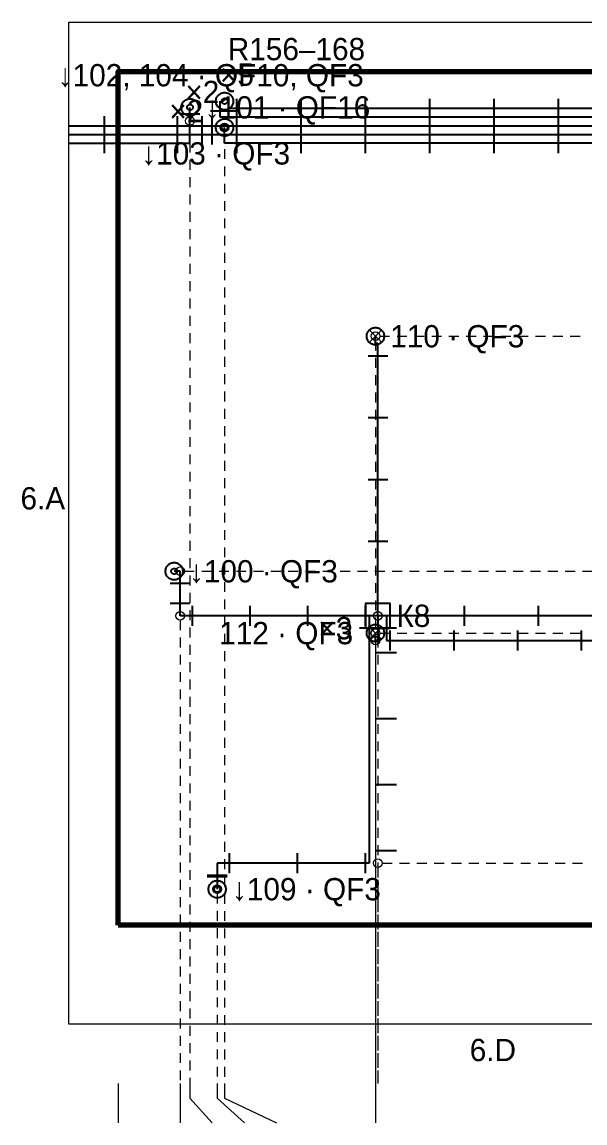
# Paper-space layout '09 Розгортки (продовження)' of a CAD drawing. Header units: millimetres. Extents: x 0 to 841, y 0 to 594.
# Drawn here: x 466.2 to 511.8, y 370 to 459 of the extents above; entities that cross this region are included whole.
import ezdxf
from ezdxf.enums import TextEntityAlignment as Align

# ---------------------------------------------------------------- set-up
doc = ezdxf.new("R2010")
doc.units = ezdxf.units.MM
doc.linetypes.add('E_CABLE_DASH', pattern=[450, 300, -150])
for name, color, linetype in [('E-ELEV', 7, 'Continuous'), ('M-FIX', 7, 'Continuous'), ('W-BOX', 1, 'Continuous'), ('W-CABLE-DEVICE', 1, 'E_CABLE_DASH'), ('W-CABLE-LIGHT', 1, 'E_CABLE_DASH'), ('W-CABLE-SOCKET', 1, 'E_CABLE_DASH')]:
    doc.layers.add(name, color=color, linetype=linetype)
doc.styles.add('PLEX_LIGHT', font='IBMPlexSans-Light.ttf')

psp = doc.layouts.new('09 Розгортки (продовження)')

# ---------------------------------------------------------------- linework, layer by layer
at = {"layer": 'E-ELEV', "lineweight": 13, "true_color": 0xd9d3c8}
for p, q in [((479.809, 450.613), (479.809, 449.813)), ((482.609, 450.092), (482.609, 449.292)), ((479.809, 449.213), (479.809, 448.413)), ((482.609, 448.692), (482.609, 447.892)), ((479.809, 447.813), (479.809, 447.013)), ((482.609, 447.292), (482.609, 446.492)), ((479.809, 446.413), (479.809, 445.613)), ((482.609, 445.892), (482.609, 445.092)), ((479.809, 445.013), (479.809, 444.213)), ((482.609, 444.492), (482.609, 443.692)), ((479.809, 443.613), (479.809, 442.813)), ((482.609, 443.092), (482.609, 442.292)), ((479.809, 442.213), (479.809, 441.413)), ((482.609, 441.692), (482.609, 440.892)), ((479.809, 440.813), (479.809, 440.013)), ((482.609, 440.292), (482.609, 439.492)), ((479.809, 439.413), (479.809, 438.613)), ((482.609, 438.892), (482.609, 438.092)), ((479.809, 438.013), (479.809, 437.213)), ((482.609, 437.492), (482.609, 436.692)), ((479.809, 436.613), (479.809, 435.813)), ((479.809, 435.213), (479.809, 434.413)), ((482.609, 436.092), (482.609, 435.292)), ((482.609, 434.692), (482.609, 433.892)), ((479.809, 433.813), (479.809, 433.013)), ((495.159, 433.563), (495.959, 433.563)), ((496.559, 433.563), (497.359, 433.563)), ((497.959, 433.563), (498.759, 433.563)), ((499.359, 433.563), (500.159, 433.563)), ((500.759, 433.563), (501.559, 433.563)), ((502.159, 433.563), (502.959, 433.563)), ((503.559, 433.563), (504.359, 433.563)), ((504.959, 433.563), (505.759, 433.563)), ((506.359, 433.563), (507.159, 433.563)), ((507.759, 433.563), (508.559, 433.563)), ((509.159, 433.563), (509.959, 433.563)), ((510.559, 433.563), (511.359, 433.563)), ((482.609, 433.292), (482.609, 432.492)), ((494.809, 433.213), (494.809, 432.413)), ((479.809, 432.413), (479.809, 431.613)), ((482.609, 431.892), (482.609, 431.092)), ((494.809, 431.813), (494.809, 431.013)), ((479.809, 431.013), (479.809, 430.213)), ((482.609, 430.492), (482.609, 429.692)), ((494.809, 430.413), (494.809, 429.613)), ((479.809, 429.613), (479.809, 428.813)), ((482.609, 429.092), (482.609, 428.292)), ((494.809, 429.013), (494.809, 428.213)), ((479.809, 428.213), (479.809, 427.413)), ((482.609, 427.692), (482.609, 426.892)), ((494.809, 427.613), (494.809, 426.813)), ((479.809, 426.813), (479.809, 426.013)), ((482.609, 426.292), (482.609, 425.492)), ((494.809, 426.213), (494.809, 425.413)), ((479.809, 425.413), (479.809, 424.613)), ((482.609, 424.892), (482.609, 424.092)), ((494.809, 424.813), (494.809, 424.013)), ((479.809, 424.013), (479.809, 423.213)), ((482.609, 423.492), (482.609, 422.692)), ((494.809, 423.413), (494.809, 422.613)), ((479.809, 422.613), (479.809, 421.813)), ((482.609, 422.092), (482.609, 421.292)), ((494.809, 422.013), (494.809, 421.213)), ((479.809, 421.213), (479.809, 420.413)), ((482.609, 420.692), (482.609, 419.892)), ((494.809, 420.613), (494.809, 419.813)), ((479.809, 419.813), (479.809, 419.013)), ((482.609, 419.292), (482.609, 418.492)), ((494.809, 419.213), (494.809, 418.413)), ((479.809, 418.413), (479.809, 417.613)), ((482.609, 417.892), (482.609, 417.092)), ((494.809, 417.813), (494.809, 417.013)), ((479.809, 417.013), (479.809, 416.213)), ((482.609, 416.492), (482.609, 415.692)), ((494.809, 416.413), (494.809, 415.613)), ((479.809, 415.613), (479.809, 414.813)), ((482.609, 415.092), (482.609, 414.292)), ((494.809, 415.013), (494.809, 414.213)), ((479.359, 414.563), (480.159, 414.563)), ((479.809, 414.213), (479.809, 413.413)), ((480.759, 414.563), (481.559, 414.563)), ((482.159, 414.563), (482.959, 414.563)), ((483.559, 414.563), (484.359, 414.563)), ((484.959, 414.563), (485.759, 414.563)), ((486.359, 414.563), (487.159, 414.563)), ((487.759, 414.563), (488.559, 414.563)), ((489.159, 414.563), (489.959, 414.563)), ((490.559, 414.563), (491.359, 414.563)), ((491.959, 414.563), (492.759, 414.563)), ((493.359, 414.563), (494.159, 414.563)), ((494.759, 414.563), (495.559, 414.563)), ((496.159, 414.563), (496.959, 414.563)), ((497.559, 414.563), (498.359, 414.563)), ((498.959, 414.563), (499.759, 414.563)), ((500.359, 414.563), (501.159, 414.563)), ((501.759, 414.563), (502.559, 414.563)), ((503.159, 414.563), (503.959, 414.563)), ((504.559, 414.563), (505.359, 414.563)), ((505.959, 414.563), (506.759, 414.563)), ((507.359, 414.563), (508.159, 414.563)), ((508.759, 414.563), (509.559, 414.563)), ((510.159, 414.563), (510.959, 414.563)), ((511.559, 414.563), (512.359, 414.563)), ((482.609, 413.692), (482.609, 412.892)), ((494.809, 413.613), (494.809, 412.813)), ((479.809, 412.813), (479.809, 412.013)), ((482.609, 412.292), (482.609, 411.492)), ((494.809, 412.213), (494.809, 411.413)), ((479.809, 411.413), (479.809, 410.613)), ((479.009, 410.613), (479.009, 409.813)), ((482.609, 410.892), (482.609, 410.092)), ((494.809, 410.813), (494.809, 410.013)), ((495.009, 410.613), (495.009, 409.813)), ((495.359, 410.963), (496.159, 410.963)), ((496.759, 410.963), (497.559, 410.963)), ((498.159, 410.963), (498.959, 410.963)), ((499.559, 410.963), (500.359, 410.963)), ((500.959, 410.963), (501.759, 410.963)), ((502.359, 410.963), (503.159, 410.963)), ((503.759, 410.963), (504.559, 410.963)), ((505.159, 410.963), (505.959, 410.963)), ((506.559, 410.963), (507.359, 410.963)), ((507.959, 410.963), (508.759, 410.963)), ((509.359, 410.963), (510.159, 410.963)), ((510.759, 410.963), (511.559, 410.963)), ((479.809, 410.013), (479.809, 409.213)), ((482.609, 409.492), (482.609, 408.692)), ((494.809, 409.413), (494.809, 408.613)), ((495.159, 409.563), (495.959, 409.563)), ((496.559, 409.563), (497.359, 409.563)), ((497.959, 409.563), (498.759, 409.563)), ((499.359, 409.563), (500.159, 409.563)), ((500.759, 409.563), (501.559, 409.563)), ((502.159, 409.563), (502.959, 409.563)), ((503.559, 409.563), (504.359, 409.563)), ((504.959, 409.563), (505.759, 409.563)), ((506.359, 409.563), (507.159, 409.563)), ((507.759, 409.563), (508.559, 409.563)), ((509.159, 409.563), (509.959, 409.563)), ((510.559, 409.563), (511.359, 409.563)), ((479.009, 409.213), (479.009, 408.413)), ((479.809, 408.613), (479.809, 407.813)), ((494.809, 409.213), (494.809, 408.413)), ((494.809, 408.613), (494.809, 407.813)), ((495.009, 409.213), (495.009, 408.413)), ((479.009, 407.813), (479.009, 407.013)), ((482.609, 408.092), (482.609, 407.292)), ((494.809, 408.013), (494.809, 407.213)), ((494.809, 407.813), (494.809, 407.013)), ((495.009, 407.813), (495.009, 407.013)), ((479.809, 407.213), (479.809, 406.413)), ((494.809, 407.213), (494.809, 406.413)), ((479.009, 406.413), (479.009, 405.613)), ((482.609, 406.692), (482.609, 405.892)), ((494.809, 406.613), (494.809, 405.813)), ((494.809, 406.413), (494.809, 405.613)), ((495.009, 406.413), (495.009, 405.613)), ((479.009, 405.013), (479.009, 404.213)), ((479.809, 405.813), (479.809, 405.013)), ((482.609, 405.292), (482.609, 404.492)), ((494.809, 405.813), (494.809, 405.013)), ((494.809, 405.213), (494.809, 404.413)), ((494.809, 405.013), (494.809, 404.213)), ((495.009, 405.013), (495.009, 404.213)), ((479.809, 404.413), (479.809, 403.613)), ((494.809, 404.413), (494.809, 403.613)), ((479.009, 403.613), (479.009, 402.813)), ((482.609, 403.892), (482.609, 403.092)), ((494.809, 403.813), (494.809, 403.013)), ((494.809, 403.613), (494.809, 402.813)), ((495.009, 403.613), (495.009, 402.813)), ((479.809, 403.013), (479.809, 402.213)), ((482.609, 402.492), (482.609, 401.692)), ((494.809, 403.013), (494.809, 402.213)), ((494.809, 402.413), (494.809, 401.613)), ((479.009, 402.213), (479.009, 401.413)), ((479.809, 401.613), (479.809, 400.813)), ((494.809, 402.213), (494.809, 401.413)), ((494.809, 401.613), (494.809, 400.813)), ((495.009, 402.213), (495.009, 401.413)), ((479.009, 400.813), (479.009, 400.013)), ((482.609, 401.092), (482.609, 400.292)), ((494.809, 401.013), (494.809, 400.213)), ((494.809, 400.813), (494.809, 400.013)), ((495.009, 400.813), (495.009, 400.013)), ((479.809, 400.213), (479.809, 399.413)), ((482.609, 399.692), (482.609, 398.892)), ((494.809, 400.213), (494.809, 399.413)), ((494.809, 399.613), (494.809, 398.813)), ((479.009, 399.413), (479.009, 398.613)), ((479.809, 398.813), (479.809, 398.013)), ((494.809, 399.413), (494.809, 398.613)), ((494.809, 398.813), (494.809, 398.013)), ((495.009, 399.413), (495.009, 398.613)), ((479.009, 398.013), (479.009, 397.213)), ((482.609, 398.292), (482.609, 397.492)), ((494.809, 398.213), (494.809, 397.413)), ((494.809, 398.013), (494.809, 397.213)), ((495.009, 398.013), (495.009, 397.213)), ((479.809, 397.413), (479.809, 396.613)), ((494.809, 397.413), (494.809, 396.613)), ((479.009, 396.613), (479.009, 395.813)), ((482.609, 396.892), (482.609, 396.092)), ((494.809, 396.813), (494.809, 396.013)), ((494.809, 396.613), (494.809, 395.813)), ((495.009, 396.613), (495.009, 395.813)), ((479.009, 395.213), (479.009, 394.413)), ((479.809, 396.013), (479.809, 395.213)), ((482.609, 395.492), (482.609, 394.692)), ((494.809, 396.013), (494.809, 395.213)), ((494.809, 395.413), (494.809, 394.613)), ((494.809, 395.213), (494.809, 394.413)), ((495.009, 395.213), (495.009, 394.413)), ((479.809, 394.613), (479.809, 393.813)), ((494.809, 394.613), (494.809, 393.813)), ((479.009, 393.813), (479.009, 393.013)), ((482.609, 394.092), (482.609, 393.292)), ((494.809, 394.013), (494.809, 393.213)), ((494.809, 393.813), (494.809, 393.013)), ((495.009, 393.813), (495.009, 393.013)), ((479.809, 393.213), (479.809, 392.413)), ((482.609, 392.692), (482.609, 391.892)), ((494.809, 393.213), (494.809, 392.413)), ((494.809, 392.613), (494.809, 391.813)), ((479.009, 392.413), (479.009, 391.613)), ((479.809, 391.813), (479.809, 391.013)), ((494.809, 392.413), (494.809, 391.613)), ((494.809, 391.813), (494.809, 391.013)), ((495.009, 392.413), (495.009, 391.613)), ((479.009, 391.013), (479.009, 390.213)), ((482.609, 391.292), (482.609, 390.492)), ((494.809, 391.213), (494.809, 390.413)), ((494.809, 391.013), (494.809, 390.213)), ((495.009, 391.013), (495.009, 390.213)), ((495.359, 390.963), (496.159, 390.963)), ((496.759, 390.963), (497.559, 390.963)), ((498.159, 390.963), (498.959, 390.963)), ((499.559, 390.963), (500.359, 390.963)), ((500.959, 390.963), (501.759, 390.963)), ((502.359, 390.963), (503.159, 390.963)), ((503.759, 390.963), (504.559, 390.963)), ((505.159, 390.963), (505.959, 390.963)), ((506.559, 390.963), (507.359, 390.963)), ((507.959, 390.963), (508.759, 390.963)), ((509.359, 390.963), (510.159, 390.963)), ((510.759, 390.963), (511.559, 390.963)), ((479.809, 390.413), (479.809, 389.613)), ((482.609, 389.892), (482.609, 389.092)), ((494.809, 390.413), (494.809, 389.613)), ((495.009, 390.613), (495.009, 389.813)), ((479.009, 389.613), (479.009, 388.813)), ((479.809, 389.013), (479.809, 388.213)), ((494.809, 389.813), (494.809, 389.013)), ((494.809, 389.613), (494.809, 388.813)), ((494.809, 389.013), (494.809, 388.213)), ((495.009, 389.613), (495.009, 388.813)), ((495.009, 389.213), (495.009, 388.413)), ((479.009, 388.213), (479.009, 387.413)), ((482.009, 388.513), (482.009, 387.713)), ((482.609, 388.492), (482.609, 387.692)), ((494.809, 388.413), (494.809, 387.613)), ((494.809, 388.213), (494.809, 387.413)), ((495.009, 388.213), (495.009, 387.413)), ((479.809, 387.613), (479.809, 386.813)), ((494.809, 387.613), (494.809, 386.813)), ((495.009, 387.813), (495.009, 387.013)), ((479.009, 386.813), (479.009, 386.013)), ((482.009, 387.113), (482.009, 386.313)), ((482.609, 387.092), (482.609, 386.292)), ((494.809, 387.013), (494.809, 386.213)), ((494.809, 386.813), (494.809, 386.013)), ((495.009, 386.813), (495.009, 386.013)), ((495.009, 386.413), (495.009, 385.613)), ((479.009, 385.413), (479.009, 384.613)), ((479.809, 386.213), (479.809, 385.413)), ((482.009, 385.713), (482.009, 384.913)), ((482.609, 385.692), (482.609, 384.892)), ((494.809, 386.213), (494.809, 385.413)), ((494.809, 385.613), (494.809, 384.813)), ((494.809, 385.413), (494.809, 384.613)), ((495.009, 385.413), (495.009, 384.613)), ((479.809, 384.813), (479.809, 384.013)), ((494.809, 384.813), (494.809, 384.013)), ((495.009, 385.013), (495.009, 384.213)), ((479.009, 384.013), (479.009, 383.213)), ((482.009, 384.313), (482.009, 383.513)), ((482.609, 384.292), (482.609, 383.492)), ((494.809, 384.213), (494.809, 383.413)), ((494.809, 384.013), (494.809, 383.213)), ((495.009, 384.013), (495.009, 383.213)), ((495.009, 383.613), (495.009, 382.813)), ((479.809, 383.413), (479.809, 382.613)), ((482.009, 382.913), (482.009, 382.113)), ((482.609, 382.892), (482.609, 382.092)), ((494.809, 383.413), (494.809, 382.613)), ((494.809, 382.813), (494.809, 382.013)), ((479.009, 382.613), (479.009, 381.813)), ((479.809, 382.013), (479.809, 381.213)), ((494.809, 382.613), (494.809, 381.813)), ((494.809, 382.013), (494.809, 381.213)), ((495.009, 382.613), (495.009, 381.813)), ((495.009, 382.213), (495.009, 381.413)), ((479.009, 381.213), (479.009, 380.413)), ((482.009, 381.513), (482.009, 380.713)), ((482.609, 381.492), (482.609, 380.692)), ((494.809, 381.413), (494.809, 380.613)), ((494.809, 381.213), (494.809, 380.413)), ((495.009, 381.213), (495.009, 380.413)), ((479.809, 380.613), (479.809, 379.813)), ((482.009, 380.113), (482.009, 379.313)), ((482.609, 380.092), (482.609, 379.292)), ((494.809, 380.613), (494.809, 379.813)), ((495.009, 380.813), (495.009, 380.013)), ((479.009, 379.813), (479.009, 379.013)), ((479.809, 379.213), (479.809, 378.413)), ((494.809, 380.013), (494.809, 379.213)), ((494.809, 379.813), (494.809, 379.013)), ((494.809, 379.213), (494.809, 378.413)), ((495.009, 379.813), (495.009, 379.013)), ((495.009, 379.413), (495.009, 378.613)), ((479.009, 378.413), (479.009, 377.613)), ((482.009, 378.713), (482.009, 377.913)), ((482.609, 378.692), (482.609, 377.892)), ((494.809, 378.613), (494.809, 377.813)), ((494.809, 378.413), (494.809, 377.613)), ((495.009, 378.413), (495.009, 377.613)), ((479.809, 377.813), (479.809, 377.013)), ((494.809, 377.813), (494.809, 377.013)), ((495.009, 378.013), (495.009, 377.213)), ((479.009, 377.013), (479.009, 376.213)), ((482.009, 377.313), (482.009, 376.513)), ((482.609, 377.292), (482.609, 376.492)), ((494.809, 377.213), (494.809, 376.413)), ((494.809, 377.013), (494.809, 376.213)), ((495.009, 377.013), (495.009, 376.213)), ((495.009, 376.613), (495.009, 375.813)), ((479.009, 375.613), (479.009, 374.813)), ((479.809, 376.413), (479.809, 375.613)), ((482.009, 375.913), (482.009, 375.113)), ((482.609, 375.892), (482.609, 375.092)), ((494.809, 376.413), (494.809, 375.613)), ((494.809, 375.813), (494.809, 375.013)), ((494.809, 375.613), (494.809, 374.813)), ((495.009, 375.613), (495.009, 374.813)), ((479.809, 375.013), (479.809, 374.213)), ((494.809, 375.013), (494.809, 374.213)), ((495.009, 375.213), (495.009, 374.413)), ((479.009, 374.213), (479.009, 373.413)), ((482.009, 374.513), (482.009, 373.713)), ((482.609, 374.492), (482.609, 373.692)), ((494.809, 374.413), (494.809, 373.613)), ((494.809, 374.213), (494.809, 373.413)), ((495.009, 374.213), (495.009, 373.413)), ((495.009, 373.813), (495.009, 373.163)), ((479.809, 373.613), (479.809, 373.163)), ((494.809, 373.613), (494.809, 373.163))]:
    psp.add_line(p, q, dxfattribs=at)
at = {"layer": 'E-ELEV', "lineweight": 13, "true_color": 0x29251f}
for p, q in [((474.009, 373.163), (474.009, 371.963)), ((479.009, 373.163), (479.009, 371.963)), ((479.809, 373.163), (479.809, 371.963)), ((482.009, 373.163), (482.009, 371.963)), ((482.609, 373.163), (482.609, 371.963)), ((494.809, 373.163), (494.809, 371.963)), ((474.009, 371.963), (474.009, 369.963)), ((479.009, 371.963), (479.009, 369.963)), ((479.809, 371.963), (481.609, 369.963)), ((482.009, 371.963), (484.209, 369.963)), ((482.609, 371.963), (486.809, 369.963)), ((494.809, 371.963), (494.809, 369.963))]:
    psp.add_line(p, q, dxfattribs=at)
at = {"layer": 'E-ELEV', "lineweight": 13, "true_color": 0xd9d3c8}
psp.add_lwpolyline([(470.009, 377.963), (470.009, 458.963), (542.609, 458.963), (542.609, 377.963), (470.009, 377.963)], close=True, dxfattribs=at)
at = {"layer": 'E-ELEV', "lineweight": 70, "true_color": 0x29251f}
psp.add_lwpolyline([(474.009, 385.963), (474.009, 454.963), (534.609, 454.963), (534.609, 385.963)], close=True, dxfattribs=at)
at = {"layer": 'E-ELEV', "lineweight": 13, "true_color": 0x9a9288}
for centre in [(479.809, 450.963), (482.609, 450.442), (494.809, 433.563), (494.809, 433.563), (479.009, 414.563), (479.009, 410.963), (495.009, 410.963), (495.009, 410.963), (494.809, 409.563), (494.809, 409.563), (494.809, 408.963), (495.009, 390.963), (495.009, 390.963), (482.009, 388.863)]:
    psp.add_circle(centre, 0.35, dxfattribs=at)
at = {"layer": 'M-FIX', "lineweight": 25, "true_color": 0x29251f}
for p, q in [((483.609, 448.363), (483.609, 452.763)), ((488.809, 448.363), (488.809, 452.763)), ((494.009, 448.363), (494.009, 452.763)), ((499.209, 448.363), (499.209, 452.763)), ((504.409, 448.363), (504.409, 452.763)), ((509.609, 448.363), (509.609, 452.763)), ((472.894, 448.363), (472.894, 451.363)), ((478.809, 448.363), (478.809, 451.363)), ((480.609, 451.513), (479.009, 451.513)), ((480.809, 449.063), (480.809, 451.363)), ((483.759, 451.763), (481.459, 451.763)), ((481.609, 449.063), (481.609, 451.363)), ((495.809, 431.963), (494.209, 431.963)), ((495.809, 426.963), (494.209, 426.963)), ((495.809, 421.963), (494.209, 421.963)), ((495.809, 416.963), (494.209, 416.963)), ((479.809, 413.563), (478.209, 413.563)), ((479.809, 411.963), (478.209, 411.963)), ((480.009, 410.163), (480.009, 411.763)), ((484.675, 410.163), (484.675, 411.763)), ((489.342, 410.163), (489.342, 411.763)), ((494.009, 410.163), (494.009, 411.763)), ((495.809, 411.963), (494.209, 411.963)), ((496.009, 410.163), (496.009, 411.763)), ((502.009, 410.163), (502.009, 411.763)), ((508.009, 410.163), (508.009, 411.763)), ((496.509, 409.963), (493.509, 409.963)), ((496.009, 408.163), (496.009, 409.763)), ((501.169, 408.163), (501.169, 409.763)), ((506.329, 408.163), (506.329, 409.763)), ((511.489, 408.163), (511.489, 409.763)), ((496.509, 407.963), (494.909, 407.963)), ((496.509, 402.63), (494.909, 402.63)), ((496.509, 397.297), (494.909, 397.297)), ((483.009, 390.163), (483.009, 391.763)), ((488.509, 390.163), (488.509, 391.763)), ((494.009, 390.163), (494.009, 391.763)), ((496.509, 391.963), (494.909, 391.963)), ((482.809, 389.963), (481.209, 389.963)), ((482.809, 389.863), (481.209, 389.863))]:
    psp.add_line(p, q, dxfattribs=at)
at = {"layer": 'W-BOX', "lineweight": 25, "true_color": 0xb3261e}
psp.add_lwpolyline([(494.009, 409.963), (496.009, 409.963), (496.009, 411.963), (494.009, 411.963)], close=True, dxfattribs=at)
at = {"layer": 'W-CABLE-DEVICE', "lineweight": 25, "true_color": 0x7f7fc9}
psp.add_lwpolyline([(470.009, 449.163), (479.809, 449.163), (479.809, 452.063)], dxfattribs=at)
for radius in [0.7, 0.233]:
    psp.add_circle((479.809, 452.063), radius, dxfattribs=at)
at = {"layer": 'W-CABLE-LIGHT', "lineweight": 13, "true_color": 0xc9845c}
for p, q in [((494.319, 433.073), (495.299, 434.053)), ((494.319, 434.053), (495.299, 433.073)), ((494.319, 409.073), (495.299, 410.053)), ((494.319, 410.053), (495.299, 409.073))]:
    psp.add_line(p, q, dxfattribs=at)
at = {"layer": 'W-CABLE-LIGHT', "lineweight": 25, "true_color": 0xc9845c}
for points in [[(521.009, 451.263), (482.259, 451.263), (482.259, 452.563)], [(521.009, 449.163), (482.609, 449.163), (482.609, 450.442)], [(520.659, 450.963), (520.659, 410.963), (495.009, 410.963)], [(470.009, 449.863), (521.009, 449.863)], [(495.009, 410.963), (495.009, 432.963), (494.809, 432.963), (494.809, 433.563)], [(495.009, 410.963), (479.009, 410.963), (479.009, 414.563), (478.53, 414.563)], [(494.309, 410.963), (494.309, 390.963), (482.009, 390.963), (482.009, 388.863)], [(495.009, 410.963), (495.009, 408.963), (494.809, 408.963), (494.809, 409.563)], [(495.709, 410.963), (495.709, 408.963), (522.809, 408.963), (522.809, 409.563)]]:
    psp.add_lwpolyline(points, dxfattribs=at)
at = {"layer": 'W-CABLE-LIGHT', "lineweight": 25, "true_color": 0x7f7fc9}
for radius in [0.7, 0.233]:
    psp.add_circle((482.609, 452.563), radius, dxfattribs=at)
at = {"layer": 'W-CABLE-LIGHT', "lineweight": 25, "true_color": 0xc9845c}
for centre, radius in [((482.609, 450.442), 0.7), ((482.609, 450.442), 0.233), ((494.809, 433.563), 0.7), ((478.53, 414.563), 0.7), ((478.53, 414.563), 0.233), ((494.809, 409.563), 0.7), ((482.009, 388.863), 0.7), ((482.009, 388.863), 0.233)]:
    psp.add_circle(centre, radius, dxfattribs=at)
at = {"layer": 'W-CABLE-SOCKET', "lineweight": 25, "true_color": 0x7f7fc9}
for points in [[(525.009, 451.963), (482.959, 451.963), (482.959, 452.563)], [(470.009, 450.563), (525.009, 450.563)]]:
    psp.add_lwpolyline(points, dxfattribs=at)

# ---------------------------------------------------------------- texts
at = {"layer": 'E-ELEV', "true_color": 0x9a9288, "style": 'PLEX_LIGHT'}
for s, p in [('6.A', (467.909, 420.463)), ('6.D', (504.309, 375.863))]:
    psp.add_text(s, height=1.8, dxfattribs=at).set_placement(p, align=Align.MIDDLE_CENTER)
at = {"layer": 'M-FIX', "true_color": 0x29251f, "style": 'PLEX_LIGHT'}
for s, p in [('R156–168', (488.421, 456.776)), ('×5', (483.609, 454.711)), ('×2', (480.809, 453.311)), ('×2', (479.511, 451.763)), ('×3', (491.561, 409.963))]:
    psp.add_text(s, height=1.8, dxfattribs=at).set_placement(p, align=Align.MIDDLE_CENTER)
at = {"layer": 'W-BOX', "true_color": 0xb3261e, "style": 'PLEX_LIGHT'}
psp.add_text('К8', height=1.8, dxfattribs=at).set_placement((496.509, 410.963), align=Align.MIDDLE_LEFT)
at = {"layer": 'W-CABLE-DEVICE', "true_color": 0x29251f, "style": 'PLEX_LIGHT'}
psp.add_text('↓101 · QF16', height=1.8, dxfattribs=at).set_placement((481.009, 452.063), align=Align.MIDDLE_LEFT)
at = {"layer": 'W-CABLE-LIGHT', "true_color": 0x29251f, "style": 'PLEX_LIGHT'}
for s, p in [('↓102, 104 · QF10, QF3', (469.115, 454.663)), ('↓103 · QF3', (475.87, 448.342)), ('110 · QF3', (496.009, 433.563)), ('↓100 · QF3', (479.73, 414.563)), ('112 · QF3', (482.172, 409.563)), ('↓109 · QF3', (483.209, 388.863))]:
    psp.add_text(s, height=1.8, dxfattribs=at).set_placement(p, align=Align.MIDDLE_LEFT)

doc.saveas('drawing.dxf')
